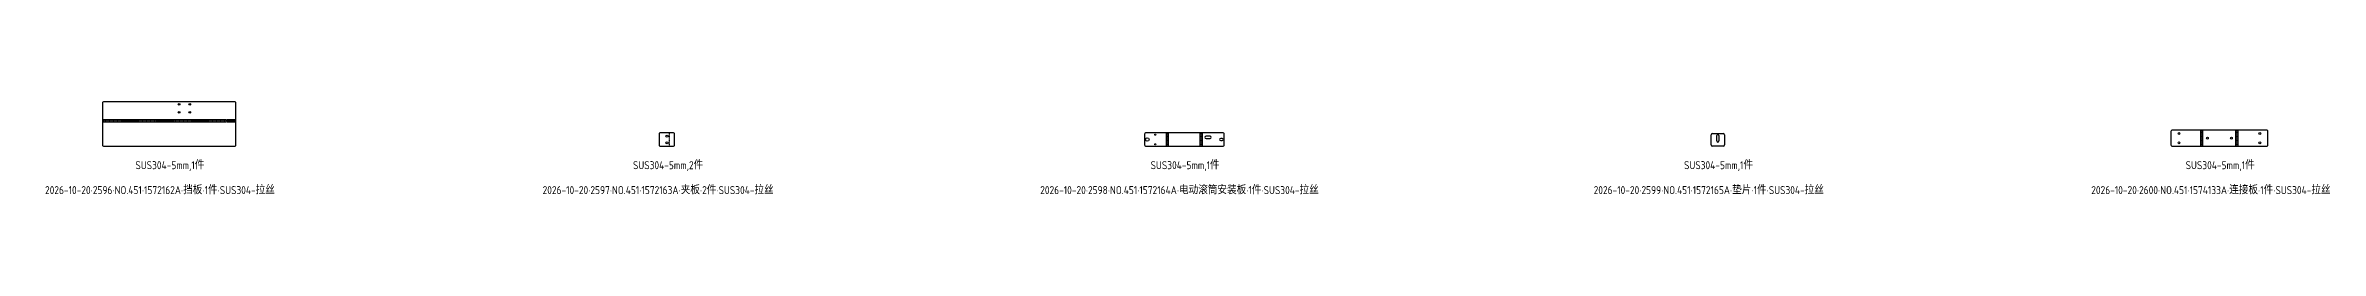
# Model space of a CAD drawing. Header units: inches. Extents: x -1146 to 65066, y 26428 to 27258.
# Drawn here: x 48572 to 57103, y 26431 to 26777 of the extents above; entities that cross this region are included whole.
import ezdxf

# ---------------------------------------------------------------- set-up
doc = ezdxf.new("R2010")
doc.units = ezdxf.units.IN
doc.header["$LTSCALE"] = 0.194989
doc.linetypes.add('CENTER', pattern=[50.8, 31.75, -6.35, 6.35, -6.35])
doc.layers.add('可见 (ISO)', color=7, linetype='Continuous', lineweight=25)
doc.layers.add('折弯线', color=1, linetype='CENTER')
doc.styles.add('Z-English', font='gbenor.shx', dxfattribs={"height": 10, "bigfont": 'hztxt.shx'})

msp = doc.modelspace()

# ---------------------------------------------------------------- linework, layer by layer
at = {"layer": '可见 (ISO)'}
for p, q in [((54818.1, 26615.7), (54818.1, 26652.7)), ((54823.1, 26657.7), (54863.1, 26657.7)), ((54838.9, 26630.2), (54838.9, 26650.2)), ((54847.4, 26650.2), (54847.4, 26630.2)), ((54868.1, 26652.7), (54868.1, 26615.7)), ((54863.1, 26610.7), (54823.1, 26610.7))]:
    msp.add_line(p, q, dxfattribs=at)
for points in [[(48785.8, 26615.7, 0.414214), (48790.8, 26610.7), (49280.8, 26610.7, 0.414214), (49285.8, 26615.7), (49285.8, 26771.8, 0.414214), (49280.8, 26776.8), (48790.8, 26776.8, 0.414214), (48785.8, 26771.8)], [(50872.9, 26615.7, 0.414214), (50877.9, 26610.7), (50925.5, 26610.7, 0.414214), (50930.5, 26615.7), (50930.5, 26655.7, 0.414214), (50925.5, 26660.7), (50877.9, 26660.7, 0.414214), (50872.9, 26655.7)], [(52693.6, 26615.7, 0.414214), (52698.6, 26610.7), (52986.8, 26610.7, 0.414214), (52991.8, 26615.7), (52991.8, 26655.7, 0.414214), (52986.8, 26660.7), (52698.6, 26660.7, 0.414214), (52693.6, 26655.7)], [(52939.3, 26647.7), (52924.3, 26647.7, 1), (52924.3, 26639.2), (52939.3, 26639.2, 1)], [(52984.3, 26640), (52979.3, 26640, 1), (52979.3, 26631.5), (52984.3, 26631.5, 1)], [(56542.5, 26615.7, 0.414214), (56547.5, 26610.7), (56900.7, 26610.7, 0.414214), (56905.7, 26615.7), (56905.7, 26665.7, 0.414214), (56900.7, 26670.7), (56547.5, 26670.7, 0.414214), (56542.5, 26665.7)]]:
    msp.add_lwpolyline(points, format="xyb", close=True, dxfattribs=at)
for centre, radius in [((49072.8, 26767.3), 3.3), ((49072.8, 26737.3), 3.3), ((49112.8, 26767.3), 3.3), ((49112.8, 26737.3), 3.3), ((50902.9, 26648.2), 4.25), ((50902.9, 26623.2), 4.25), ((52703.6, 26635.7), 6.5), ((52733.6, 26653.7), 2.07), ((52733.6, 26617.7), 2.07), ((56572.5, 26658.2), 3.25), ((56572.5, 26623.2), 3.25), ((56679.1, 26640.7), 3.25), ((56769.1, 26640.7), 3.25), ((56875.7, 26658.2), 3.25), ((56875.7, 26623.2), 3.25)]:
    msp.add_circle(centre, radius, dxfattribs=at)
for centre, radius, start, end in [((54823.1, 26652.7), 5, 90, 180), ((54843.1, 26650.2), 4.25, 0, 180), ((54843.1, 26630.2), 4.25, 180, 0), ((54863.1, 26652.7), 5, 0, 90), ((54823.1, 26615.7), 5, 180, -90), ((54863.1, 26615.7), 5, -90, 0)]:
    msp.add_arc(centre, radius, start, end, dxfattribs=at)
at = {"layer": '折弯线', "color": 5, "linetype": 'CENTER'}
for points in [[(48785.8, 26710.7), (49285.8, 26710.7)], [(48785.8, 26702.3), (49285.8, 26702.3)], [(52775.2, 26610.7), (52775.2, 26660.7)], [(52783.6, 26610.7), (52783.6, 26660.7)], [(52901.8, 26610.7), (52901.8, 26660.7)], [(52910.2, 26610.7), (52910.2, 26660.7)], [(56654.1, 26610.7), (56654.1, 26670.7)], [(56662.5, 26610.7), (56662.5, 26670.7)], [(56785.7, 26610.7), (56785.7, 26670.7)], [(56794.1, 26610.7), (56794.1, 26670.7)]]:
    msp.add_lwpolyline(points, dxfattribs=at)
at = {"layer": '折弯线', "color": 1, "linetype": 'CENTER', "ltscale": 0.5}
for points in [[(48785.8, 26706.5), (49285.8, 26706.5)], [(50912, 26610.7), (50912, 26660.7)], [(52779.4, 26610.7), (52779.4, 26660.7)], [(52906, 26610.7), (52906, 26660.7)], [(56658.3, 26610.7), (56658.3, 26670.7)], [(56789.9, 26610.7), (56789.9, 26670.7)]]:
    msp.add_lwpolyline(points, dxfattribs=at)

# ---------------------------------------------------------------- texts
at = {"color": 3, "style": 'Z-English'}
for s, p in [('SUS304-5mm,1件', (48909.2, 26524.4)), ('SUS304-5mm,2件', (50775.1, 26524.4)), ('SUS304-5mm,1件', (52716.1, 26524.4)), ('SUS304-5mm,1件', (54716.5, 26524.4)), ('SUS304-5mm,1件', (56597.5, 26524.4))]:
    msp.add_text(s, height=30, dxfattribs=at).set_placement(p)
at = {"color": 2, "style": 'Z-English'}
for s, p in [('2026-10-20·2596·NO.451·1572162A·挡板·1件·SUS304-拉丝', (48570.2, 26431)), ('2026-10-20·2597·NO.451·1572163A·夹板·2件·SUS304-拉丝', (50436.1, 26431)), ('2026-10-20·2598·NO.451·1572164A·电动滚筒安装板·1件·SUS304-拉丝', (52302.1, 26431)), ('2026-10-20·2599·NO.451·1572165A·垫片·1件·SUS304-拉丝', (54377.5, 26431)), ('2026-10-20·2600·NO.451·1574133A·连接板·1件·SUS304-拉丝', (56243.5, 26431))]:
    msp.add_text(s, height=30, dxfattribs=at).set_placement(p)

doc.saveas('drawing.dxf')
